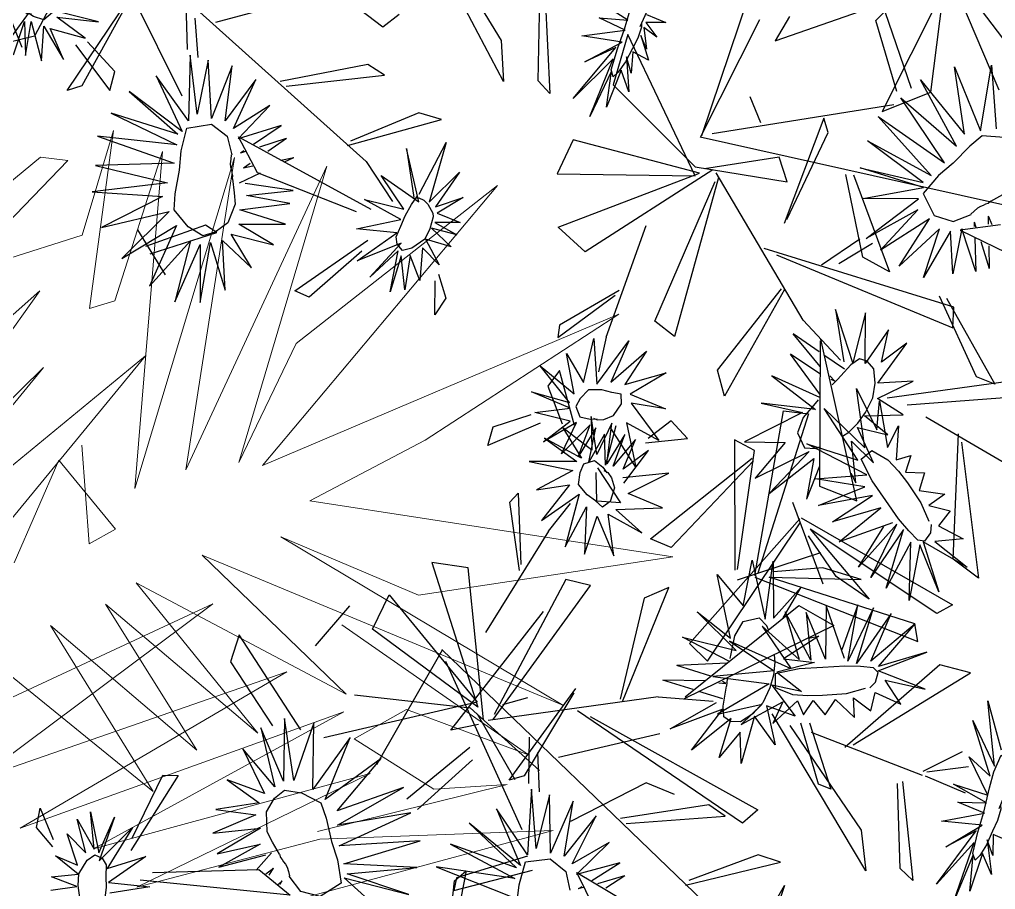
# Model space of a CAD drawing. Header units: millimetres. Extents: x -2729 to 15248, y -12439 to 5292.
# Drawn here: x 4091.5 to 4154.7, y -10617.8 to -10561.4 of the extents above; entities that cross this region are included whole.
import ezdxf

# ---------------------------------------------------------------- set-up
doc = ezdxf.new("R2010")
doc.units = ezdxf.units.MM

# ---------------------------------------------------------------- blocks, each defined once
blk = doc.blocks.new('geghhhhhhhhh')
at = {"color": 70, "linetype": 'Continuous', "lineweight": 0}
for p, q in [((335.895, 31.818), (326.414, 27.852)), ((338.19, 31.087), (331.903, 26.912)), ((333.1, 29), (338.19, 31.087)), ((331.903, 26.912), (339.587, 30.148)), ((339.587, 30.148), (332.901, 25.242)), ((332.901, 25.242), (341.783, 29.835)), ((341.783, 29.835), (334.697, 24.303)), ((326.414, 27.852), (333.1, 29)), ((327.911, 26.703), (333.2, 28.791)), ((334.697, 24.303), (343.18, 28.582)), ((343.18, 28.582), (337.092, 22.632)), ((343.38, 25.033), (338.09, 28.269)), ((338.09, 28.269), (341.683, 23.885)), ((337.092, 22.632), (345.276, 27.852)), ((330.006, 27.121), (327.911, 26.703)), ((332.501, 25.973), (330.006, 27.121)), ((341.683, 23.885), (336.992, 26.912)), ((336.992, 26.912), (340.186, 23.05)), ((340.186, 23.05), (335.296, 26.181)), ((335.296, 26.181), (339.388, 22.319)), ((339.986, 15.743), (346.473, 26.181)), ((331.104, 24.929), (332.501, 25.973)), ((333.3, 22.737), (327.412, 25.764)), ((327.412, 25.764), (331.104, 24.929)), ((339.388, 22.319), (332.901, 24.72)), ((332.901, 24.72), (337.591, 21.275)), ((337.591, 21.275), (326.613, 24.198)), ((326.613, 24.198), (335.396, 20.44)), ((347.372, 23.676), (339.986, 15.743)), ((342.881, 16.474), (347.372, 23.676)), ((347.771, 22.737), (342.881, 16.474)), ((343.28, 14.282), (347.771, 22.737)), ((342.082, 19.083), (342.98, 22.215)), ((331.204, 21.589), (324.018, 19.501)), ((335.396, 20.44), (331.204, 21.589)), ((340.885, 21.38), (340.186, 20.858)), ((341.483, 18.561), (340.885, 21.38)), ((340.186, 20.858), (342.082, 19.083)), ((348.669, 20.44), (343.28, 14.282)), ((338.19, 9.689), (339.787, 19.605)), ((339.787, 19.605), (340.286, 9.793)), ((324.018, 19.501), (334.697, 19.292)), ((334.697, 19.292), (331.603, 17.1)), ((342.98, 10.419), (349.467, 19.188)), ((335.495, 9.584), (338.39, 18.875)), ((338.39, 18.875), (338.19, 9.689)), ((326.513, 12.716), (336.194, 18.457)), ((336.194, 18.457), (330.505, 9.48)), ((336.893, 18.457), (335.495, 9.584)), ((335.695, 14.804), (336.893, 18.457)), ((331.603, 17.1), (326.513, 12.716)), ((350.066, 17.204), (343.779, 10.419)), ((330.505, 9.48), (335.695, 14.804)), ((341.084, 14.282), (341.783, 14.595)), ((341.783, 14.595), (341.783, 9.376)), ((340.286, 9.793), (341.084, 14.282)), ((342.282, 12.507), (344.477, 13.551)), ((341.783, 9.376), (342.282, 12.507)), ((343.779, 10.419), (342.98, 10.419))]:
    blk.add_line(p, q, dxfattribs=at)
blk = doc.blocks.new('styrtys')
at = {"color": 50, "linetype": 'Continuous'}
for p, q in [((-12.93, 1.381), (-12.423, 0.19)), ((-12.913, 0.011), (-12.93, 1.381)), ((-11.531, 0.209), (-10.25, 1.277)), ((-10.25, 1.277), (-10.34, 0.13)), ((-12.423, 0.19), (-11.827, 1.195)), ((-11.827, 1.195), (-12.081, 0.176)), ((-12.081, 0.176), (-10.853, 0.887)), ((-10.853, 0.887), (-11.531, 0.209)), ((-9.882, -0.117), (-7.85, 0.908)), ((-7.85, 0.908), (-8.949, -0.105)), ((-10.34, 0.13), (-9.042, 0.573)), ((-9.042, 0.573), (-9.882, -0.117)), ((-8.949, -0.105), (-6.371, -0.056)), ((-6.371, -0.056), (-8.663, -0.658)), ((-12.115, -0.956), (-12.552, -3.38)), ((-11.531, -2.726), (-12.115, -0.956)), ((-11.447, -0.874), (-11.531, -2.726)), ((-10.033, -3.306), (-11.447, -0.874)), ((-10.653, -0.752), (-10.033, -3.306)), ((-8.545, -2.484), (-10.653, -0.752)), ((-10.188, -0.988), (-8.545, -2.484)), ((-6.062, -2.251), (-10.188, -0.988)), ((-5.41, -0.819), (-9.435, -0.859)), ((-9.435, -0.859), (-6.062, -2.251)), ((-8.663, -0.658), (-5.41, -0.819)), ((4.16, -5.906), (4.806, -7.429)), ((4.189, -7.527), (4.16, -5.906)), ((4.806, -7.429), (4.997, -5.801)), ((4.997, -5.801), (5.224, -7.477)), ((5.224, -7.477), (5.861, -5.845)), ((5.861, -5.845), (6.034, -7.556)), ((6.034, -7.556), (7.221, -6.102)), ((7.221, -6.102), (6.617, -7.531)), ((2.603, -6.349), (4.189, -7.527)), ((3.852, -7.786), (2.603, -6.349)), ((6.617, -7.531), (8.636, -6.87)), ((8.636, -6.87), (7.397, -8.065)), ((1.168, -7.207), (3.852, -7.786)), ((3.735, -8.269), (1.168, -7.207)), ((4.501, -7.675), (5.296, -7.563)), ((5.296, -7.563), (6.055, -7.615)), ((7.397, -8.065), (9.58, -7.523)), ((9.58, -7.523), (7.643, -8.611)), ((3.875, -8.298), (4.291, -7.792)), ((4.291, -7.792), (4.501, -7.675)), ((6.055, -7.615), (6.917, -8.153)), ((6.917, -8.153), (7.281, -8.659)), ((-0.256, -8.74), (3.735, -8.269)), ((3.497, -9.074), (-0.256, -8.74)), ((3.727, -9.006), (3.748, -8.651)), ((3.748, -8.651), (3.875, -8.298)), ((7.281, -8.659), (7.05, -9.131)), ((10.061, -8.373), (7.405, -8.902)), ((7.643, -8.611), (10.061, -8.373)), ((3.97, -8.896), (1.086, -10.975)), ((1.086, -10.975), (3.832, -9.31)), ((3.327, -11.81), (3.97, -8.896)), ((4.308, -9.273), (3.647, -9.133)), ((3.822, -9.18), (3.727, -9.006)), ((5.144, -9.37), (4.308, -9.273)), ((5.866, -9.364), (5.144, -9.37)), ((6.623, -9.386), (5.866, -9.364)), ((6.375, -9.435), (7.147, -11.957)), ((9.03, -11.105), (6.375, -9.435)), ((7.05, -9.131), (6.623, -9.386)), ((6.88, -8.932), (9.03, -11.105)), ((9.702, -9.934), (6.88, -8.932)), ((7.405, -8.902), (9.702, -9.934)), ((4.781, -9.62), (3.327, -11.81)), ((5.177, -12.201), (4.781, -9.62)), ((5.473, -9.536), (5.177, -12.201)), ((7.147, -11.957), (5.473, -9.536)), ((-46.97, -12.366), (-46.958, -13.516)), ((-46.48, -13.722), (-44.547, -12.521)), ((-44.547, -12.521), (-45.552, -13.627)), ((-46.958, -13.516), (-45.705, -12.96)), ((-45.705, -12.96), (-46.48, -13.722)), ((-45.552, -13.627), (-42.988, -13.35)), ((-42.988, -13.35), (-45.217, -14.152)), ((-44.939, -15.961), (-47.192, -14.422)), ((-47.192, -14.422), (-46.347, -16.911)), ((-41.964, -14.025), (-45.969, -14.421)), ((-45.969, -14.421), (-42.486, -15.509)), ((-45.217, -14.152), (-41.964, -14.025)), ((-49.123, -14.899), (-50.868, -17.027)), ((-48.851, -17.208), (-49.123, -14.899)), ((-48.63, -14.755), (-48.851, -17.208)), ((-47.891, -16.467), (-48.63, -14.755)), ((-47.972, -14.614), (-47.891, -16.467)), ((-46.347, -16.911), (-47.972, -14.614)), ((-46.708, -14.616), (-44.939, -15.961)), ((-42.486, -15.509), (-46.708, -14.616)), ((-51.012, -15.287), (-54.67, -17.461)), ((-54.67, -17.461), (-52.145, -15.334)), ((-50.307, -15.281), (-53.109, -17.811)), ((-53.109, -17.811), (-51.012, -15.287)), ((-50.868, -17.027), (-50.307, -15.281)), ((8.632, -16.309), (8.937, -19.397)), ((9.815, -19.097), (8.632, -16.309)), ((6.431, -16.685), (7.217, -19.735)), ((7.912, -19.353), (6.431, -16.685)), ((7.29, -16.577), (7.912, -19.353)), ((8.937, -19.397), (7.29, -16.577)), ((10.163, -16.504), (9.815, -19.097)), ((10.589, -19.309), (10.163, -16.504)), ((4.928, -18.183), (4.438, -17.481)), ((4.94, -17.932), (4.438, -17.481)), ((12.099, -17.241), (10.589, -19.309)), ((11.188, -19.659), (12.099, -17.241)), ((14.089, -18.26), (11.188, -19.659)), ((11.614, -20.335), (14.089, -18.26)), ((4.669, -19.777), (3.476, -18.388)), ((4.723, -19.184), (3.476, -18.388)), ((4.661, -20.214), (2.856, -19.036)), ((2.856, -19.036), (4.721, -21.265)), ((6.232, -19.094), (7.343, -20.093)), ((15.445, -19.451), (11.614, -20.335)), ((11.986, -20.893), (15.445, -19.451)), ((1.948, -20.212), (4.214, -21.81)), ((4.721, -21.265), (1.948, -20.212)), ((5.904, -19.938), (6.354, -20.225)), ((5.999, -19.716), (6.354, -20.225)), ((10.846, -20.199), (10.692, -21.057)), ((13.794, -23.655), (10.846, -20.199)), ((5.295, -20.627), (5.529, -20.78)), ((5.299, -20.511), (5.529, -20.78)), ((10.692, -21.057), (13.467, -24.117)), ((16.048, -20.987), (11.986, -20.893)), ((12.017, -21.573), (16.048, -20.987)), ((0.735, -21.711), (3.97, -22.497)), ((4.214, -21.81), (0.735, -21.711)), ((15.755, -22.879), (12.017, -21.573)), ((-62.617, -24.882), (-61.967, -22.296)), ((-61.967, -22.296), (-62.28, -25.57)), ((3.97, -22.497), (0.507, -23.448)), ((-63.624, -25.092), (-63.542, -23.283)), ((-63.542, -23.283), (-62.617, -24.882)), ((-62.28, -25.57), (-59.758, -23.281)), ((-59.758, -23.281), (-62.007, -25.677)), ((0.507, -23.448), (4.171, -23.382)), ((4.171, -23.382), (0.772, -25.024)), ((11.442, -22.791), (15.755, -22.879)), ((14.795, -25.232), (11.442, -22.791)), ((-38.288, -24.417), (-34.297, -23.946)), ((10.789, -23.578), (14.795, -25.232)), ((13.433, -27.221), (10.789, -23.578)), ((-34.535, -24.751), (-38.288, -24.417)), ((0.772, -25.024), (4.278, -24.342)), ((4.278, -24.342), (0.92, -26.227)), ((7.782, -24.48), (9.89, -29.133)), ((8.08, -29.737), (7.782, -24.48)), ((9.116, -24.39), (11.546, -28.663)), ((9.89, -29.133), (9.116, -24.39)), ((10.058, -24.358), (13.433, -27.221)), ((11.546, -28.663), (10.058, -24.358)), ((-64.82, -24.813), (-63.624, -25.092)), ((-64.56, -26.217), (-64.82, -24.813)), ((-62.007, -25.677), (-58.453, -24.795)), ((-58.453, -24.795), (-61.915, -26.273)), ((0.92, -26.227), (4.897, -24.676)), ((4.897, -24.676), (3.016, -27.756)), ((3.016, -27.756), (5.698, -24.805)), ((5.698, -24.805), (4.615, -28.969)), ((4.615, -28.969), (5.954, -24.99)), ((5.954, -24.99), (6.359, -29.502)), ((6.359, -29.502), (6.62, -24.788)), ((6.62, -24.788), (8.08, -29.737)), ((-65.669, -25.577), (-64.56, -26.217)), ((-65.191, -27.2), (-65.669, -25.577)), ((-64.512, -26.75), (-63.645, -25.799)), ((-63.506, -25.551), (-63.01, -25.376)), ((-63.01, -25.376), (-62.355, -25.511)), ((-62.355, -25.511), (-62.228, -25.928)), ((-62.228, -25.928), (-62.539, -26.714)), ((-58.547, -26.483), (-62.475, -27.05)), ((-61.915, -26.273), (-58.547, -26.483)), ((-65.322, -28.088), (-64.512, -26.75)), ((-62.539, -26.714), (-62.968, -27.633)), ((-62.475, -27.05), (-58.751, -27.669)), ((-66.372, -27.357), (-65.191, -27.2)), ((-65.895, -28.49), (-66.372, -27.357)), ((-62.968, -27.633), (-63.695, -28.876)), ((-62.604, -27.602), (-59.024, -28.684)), ((-58.751, -27.669), (-62.604, -27.602)), ((-65.756, -28.926), (-65.322, -28.088)), ((-62.548, -27.888), (-60, -30.499)), ((-59.024, -28.684), (-62.112, -28.284)), ((-49.751, -30.583), (-48.554, -28.374)), ((-48.554, -28.374), (-48.372, -30.342)), ((-67.014, -28.617), (-65.895, -28.49)), ((-66.37, -29.376), (-67.014, -28.617)), ((-66.149, -29.859), (-65.756, -28.926)), ((-63.695, -28.876), (-64.472, -30.219)), ((-63.123, -28.963), (-60.99, -31.45)), ((-60, -30.499), (-63.123, -28.963)), ((-52.219, -28.693), (-50.635, -30.65)), ((-51.603, -30.608), (-52.219, -28.693)), ((-50.635, -30.65), (-50.18, -28.667)), ((-50.18, -28.667), (-49.751, -30.583)), ((-48.372, -30.342), (-46.312, -28.773)), ((-46.312, -28.773), (-47.455, -30.769)), ((-68.424, -30.148), (-66.37, -29.376)), ((-53.499, -29.712), (-53.893, -29.137)), ((-53.893, -29.137), (-51.603, -30.608)), ((-69.392, -31.962), (-66.862, -30.213)), ((-66.862, -30.213), (-68.424, -30.148)), ((-66.258, -31.07), (-66.149, -29.859)), ((-64.472, -30.219), (-65.463, -31.456)), ((-63.622, -29.802), (-61.568, -32.699)), ((-60.99, -31.45), (-63.622, -29.802)), ((-47.455, -30.769), (-44.288, -30.269)), ((-44.288, -30.269), (-46.131, -31.169)), ((-64.697, -30.686), (-64.889, -35.071)), ((-63.065, -33.613), (-64.697, -30.686)), ((-63.925, -30.495), (-63.065, -33.613)), ((-61.568, -32.699), (-63.925, -30.495)), ((-51.162, -31.034), (-50.379, -30.76)), ((-50.379, -30.76), (-49.531, -30.628)), ((-49.531, -30.628), (-48.455, -30.631)), ((-48.455, -30.631), (-47.535, -30.925)), ((-47.535, -30.925), (-46.744, -31.435)), ((-69.488, -33.64), (-67.611, -31.327)), ((-66.222, -31.533), (-69.488, -33.64)), ((-67.611, -31.327), (-69.392, -31.962)), ((-67.446, -35), (-66.222, -31.533)), ((-65.463, -31.456), (-66.258, -31.07)), ((-54.004, -31.731), (-56.293, -31.517)), ((-53.726, -32.29), (-56.293, -31.517)), ((-51.585, -31.275), (-51.162, -31.034)), ((-46.744, -31.435), (-46.487, -32.034)), ((-46.131, -31.169), (-44.061, -31.719)), ((-65.313, -31.615), (-67.446, -35)), ((-64.889, -35.071), (-65.313, -31.615)), ((-44.061, -31.719), (-46.685, -32.078)), ((-46.685, -32.078), (-43.739, -33.541)), ((-46.487, -32.034), (-46.581, -32.55)), ((-57.065, -33.869), (-53.726, -32.29)), ((-53.44, -32.772), (-57.065, -33.869)), ((-56.567, -35.122), (-53.44, -32.772)), ((-53.369, -33.148), (-53.085, -32.488)), ((-52.893, -32.283), (-53.085, -32.488)), ((-46.581, -32.55), (-47.191, -32.876)), ((-47.005, -32.814), (-44.422, -35.389)), ((-43.739, -33.541), (-47.005, -32.814)), ((1.231, -32.54), (1.622, -35.084)), ((1.99, -35.157), (1.231, -32.54)), ((-52.711, -33.985), (-53.369, -33.148)), ((-48.893, -33.384), (-48.446, -33.229)), ((-48.593, -33.327), (-48.622, -33.592)), ((-48.436, -33.77), (-48.593, -33.327)), ((-47.191, -32.876), (-48.446, -33.229)), ((-47.398, -34.743), (-47.61, -33.12)), ((-44.422, -35.389), (-47.222, -33.381)), ((2.542, -32.925), (1.99, -35.157)), ((2.829, -35.262), (2.542, -32.925)), ((-51.648, -34.103), (-52.711, -33.985)), ((-50.809, -33.626), (-52.039, -36.962)), ((-50.472, -33.824), (-51.648, -34.103)), ((-50.137, -37.143), (-50.809, -33.626)), ((-50.188, -33.756), (-50.472, -33.824)), ((-49.989, -33.727), (-50.137, -37.143)), ((-49.81, -33.815), (-48.33, -36.707)), ((-45.984, -36.949), (-47.21, -33.61)), ((-33.363, -35.455), (-34.556, -34.065)), ((-33.308, -34.861), (-34.556, -34.065)), ((4.35, -33.701), (2.829, -35.262)), ((2.861, -35.697), (4.35, -33.701)), ((-53.638, -34.426), (-56.567, -35.122)), ((-51.38, -34.282), (-54.775, -36.799)), ((-54.775, -36.799), (-53.638, -34.426)), ((-52.039, -36.962), (-51.38, -34.282)), ((-48.614, -34.41), (-48.33, -36.707)), ((-48.19, -34.621), (-47.084, -37.14)), ((-33.37, -35.891), (-35.175, -34.714)), ((-35.175, -34.714), (-33.311, -36.943)), ((-47.351, -35.098), (-47.084, -37.14)), ((4.988, -34.965), (2.861, -35.697)), ((2.895, -36.583), (4.988, -34.965)), ((-36.084, -35.889), (-33.818, -37.487)), ((-33.311, -36.943), (-36.084, -35.889)), ((-32.737, -36.304), (-32.502, -36.457)), ((-32.733, -36.189), (-32.502, -36.457)), ((5.057, -36.067), (2.895, -36.583)), ((3.065, -36.972), (5.057, -36.067)), ((5.316, -36.795), (3.065, -36.972)), ((-37.297, -37.389), (-34.061, -38.175)), ((-33.818, -37.487), (-37.297, -37.389)), ((-34.061, -38.175), (-37.525, -39.126)), ((-37.525, -39.126), (-33.86, -39.06)), ((-33.86, -39.06), (-37.26, -40.701)), ((-37.26, -40.701), (-33.753, -40.02)), ((-33.753, -40.02), (-37.111, -41.904)), ((-37.111, -41.904), (-33.134, -40.354)), ((-33.134, -40.354), (-35.015, -43.433)), ((-29.951, -45.415), (-30.249, -40.158)), ((-35.015, -43.433), (-32.333, -40.483)), ((-32.333, -40.483), (-33.416, -44.646)), ((-33.416, -44.646), (-32.077, -40.668)), ((-32.077, -40.668), (-31.672, -45.18)), ((-31.672, -45.18), (-31.411, -40.466)), ((-31.411, -40.466), (-29.951, -45.415)), ((-57.205, -41.825), (-57.124, -44.225)), ((-55.853, -44.522), (-57.205, -41.825)), ((-59.431, -42.391), (-57.887, -44.974)), ((-57.124, -44.225), (-59.431, -42.391)), ((-55.181, -42.368), (-55.853, -44.522)), ((-55.353, -44.852), (-55.181, -42.368)), ((-53.068, -43.379), (-55.353, -44.852)), ((-54.954, -45.447), (-53.068, -43.379)), ((-60.204, -44.204), (-58.42, -45.173)), ((-57.612, -44.762), (-60.204, -44.204)), ((-58.42, -45.173), (-60.504, -45.261)), ((-60.504, -45.261), (-58.327, -45.861)), ((-55.218, -46.319), (-52.371, -45.152)), ((-52.371, -45.152), (-54.954, -45.447)), ((-58.327, -45.861), (-60.508, -46.034)), ((-60.508, -46.034), (-58.3, -46.284)), ((-58.3, -46.284), (-60.819, -47.093)), ((-55.756, -47.085), (-52.291, -46.49)), ((-52.291, -46.49), (-55.218, -46.319)), ((-29.398, -46.538), (-27.642, -50.92)), ((-27.125, -50.456), (-29.398, -46.538)), ((-27.592, -46.284), (-27.125, -50.456)), ((-26.815, -50.516), (-27.592, -46.284)), ((-25.63, -46.708), (-26.815, -50.516)), ((-60.819, -47.093), (-58.569, -47.129)), ((-58.569, -47.129), (-60.65, -48.499)), ((-53.181, -48.598), (-55.756, -47.085)), ((-52.742, -47.904), (-54.978, -47.355)), ((-31.057, -47.052), (-28.566, -51.691)), ((-27.642, -50.92), (-31.057, -47.052)), ((-60.65, -48.499), (-58.688, -47.549)), ((-58.688, -47.549), (-59.214, -49.844)), ((-59.214, -49.844), (-57.935, -47.933)), ((-57.935, -47.933), (-58.112, -50.653)), ((-56.041, -47.905), (-53.181, -48.598)), ((-54.856, -49.734), (-56.041, -47.905)), ((-58.112, -50.653), (-57.614, -48.128)), ((-57.614, -48.128), (-56.334, -50.92)), ((-56.982, -48.118), (-54.856, -49.734)), ((-56.334, -50.92), (-56.982, -48.118)), ((-28.566, -51.691), (-32.442, -48.364)), ((-32.442, -48.364), (-29.736, -52.336)), ((-33.744, -49.49), (-30.577, -52.763)), ((-29.736, -52.336), (-33.744, -49.49)), ((-34.845, -51.595), (-30.909, -53.779)), ((-30.577, -52.763), (-34.845, -51.595)), ((-30.909, -53.779), (-35.239, -53.972)), ((-35.239, -53.972), (-31.168, -54.768)), ((-24.683, -54.132), (-24.96, -54.092)), ((-24.638, -54.238), (-24.96, -54.092)), ((-31.168, -54.768), (-35.115, -56.511)), ((-24.944, -55.014), (-25.473, -54.944)), ((-24.936, -55.255), (-25.473, -54.944)), ((-24.885, -55.917), (-26.314, -55.481)), ((-35.115, -56.511), (-31.176, -56.115)), ((-31.176, -56.115), (-34.581, -58.349)), ((-24.047, -58.185), (-26.048, -55.753)), ((-34.581, -58.349), (-30.86, -56.719)), ((-30.86, -56.719), (-33.386, -59.487)), ((-27.465, -56.786), (-24.781, -58.646)), ((-25.883, -59.455), (-27.465, -56.786)), ((-26.517, -56.392), (-24.047, -58.185)), ((-24.781, -58.646), (-26.517, -56.392)), ((-33.386, -59.487), (-30.287, -57.067)), ((-30.287, -57.067), (-31.654, -59.993)), ((-31.654, -59.993), (-29.615, -57.5)), ((-29.615, -57.5), (-29.419, -60.076)), ((-28.133, -57.429), (-25.883, -59.455)), ((-27.353, -59.925), (-28.133, -57.429)), ((-29.419, -60.076), (-28.925, -57.563)), ((-28.925, -57.563), (-27.353, -59.925)), ((-21.016, -61.719), (-19.567, -63.892)), ((-20.158, -64.26), (-21.016, -61.719)), ((-22.699, -62.772), (-20.158, -64.26)), ((-20.933, -64.732), (-22.699, -62.772)), ((-24.045, -64.34), (-20.933, -64.732)), ((-21.179, -65.401), (-24.045, -64.34)), ((-20.442, -64.582), (-19.79, -64.271)), ((-19.79, -64.271), (-18.991, -64.006)), ((-21.416, -65.293), (-21.137, -64.882)), ((-21.137, -64.882), (-20.442, -64.582)), ((-24.16, -65.686), (-21.179, -65.401)), ((-21.642, -65.651), (-24.16, -65.686)), ((-23.825, -67.252), (-21.642, -65.651)), ((-21.427, -65.818), (-21.416, -65.293)), ((-18.491, -65.536), (-19.164, -65.973)), ((-21.734, -66.015), (-23.825, -67.252)), ((-23.03, -67.82), (-21.734, -66.015)), ((-20.883, -66.123), (-21.427, -65.818)), ((-19.874, -66.247), (-20.883, -66.123)), ((-19.83, -66.292), (-20.292, -68.11)), ((-19.164, -65.973), (-19.874, -66.247)), ((-18.95, -67.769), (-19.83, -66.292)), ((-19.063, -66.02), (-18.95, -67.769)), ((-18.148, -67.444), (-19.063, -66.02)), ((-21.281, -66.406), (-23.03, -67.82)), ((-21.899, -68.013), (-21.281, -66.406)), ((-20.348, -66.561), (-21.899, -68.013)), ((-20.292, -68.11), (-20.348, -66.561))]:
    blk.add_line(p, q, dxfattribs=at)
at = {"color": 86, "linetype": 'Continuous'}
for p, q in [((-11.603, -6.554), (-5.777, -3.769)), ((-5.777, -3.769), (-6.235, -4.801)), ((-6.235, -4.801), (-11.351, -6.821)), ((7.793, -5.923), (9.053, -4.884)), ((9.053, -4.884), (10.312, -5.114)), ((10.312, -5.114), (8.279, -5.954)), ((-5.335, -6.849), (-12.88, -15.984)), ((-7.728, -8.021), (-5.335, -6.849)), ((-12.56, -14.657), (-7.728, -8.021)), ((2.389, -14.57), (-1.523, -9.606)), ((-1.523, -9.606), (-1.361, -11.122)), ((2.876, -13.058), (4.598, -10.482)), ((-1.361, -11.122), (2.043, -14.501)), ((12.381, -14.081), (7.537, -10.978)), ((8.336, -11.079), (12.401, -13.07)), ((4.592, -21.303), (5.607, -11.591)), ((6.119, -12.384), (6.268, -19.263)), ((2.876, -13.058), (-4.87, -35.285)), ((12.401, -13.07), (12.381, -14.081)), ((-2.734, -14.107), (-2.953, -15.38)), ((0.372, -19.734), (-2.734, -14.107)), ((-6.726, -14.758), (-5.565, -15.419)), ((-5.565, -15.419), (-8.826, -27.91)), ((-2.953, -15.38), (0.243, -20.194)), ((-48.555, -19.104), (-48.638, -16.291)), ((-48.853, -19.113), (-50.282, -16.815)), ((-47.623, -20.286), (-42.067, -16.996)), ((-42.067, -16.996), (-42.432, -18.064)), ((-50.965, -17.578), (-48.745, -19.357)), ((-42.432, -18.064), (-47.349, -20.53)), ((-55.853, -19.225), (-55.492, -21.247)), ((-48.437, -24.175), (-55.853, -19.225)), ((-48.514, -19.277), (-48.034, -26.976)), ((6.268, -19.263), (4.592, -21.303)), ((-41.354, -20.024), (-48.059, -29.792)), ((-43.634, -21.403), (-41.354, -20.024)), ((-1.684, -25.514), (-5.821, -20.187)), ((-55.492, -21.247), (-48.056, -24.593)), ((-47.859, -28.441), (-43.634, -21.403)), ((12.686, -25.009), (14.676, -22.24)), ((-56.258, -23.174), (-57.214, -23.831)), ((-55.622, -34.516), (-56.258, -23.174)), ((-57.214, -23.831), (-56.03, -33.674)), ((-39.554, -25.284), (-39.393, -26.8)), ((-35.643, -30.247), (-39.554, -25.284)), ((3.569, -25.68), (-4.275, -34.734)), ((-1.403, -26.871), (0.869, -25.712)), ((-39.393, -26.8), (-35.989, -30.179)), ((-2.068, -27.782), (0.671, -26.56)), ((-33.439, -36.98), (-32.424, -27.269)), ((-58.373, -28.177), (-58.017, -30.765)), ((-56.03, -33.674), (-58.373, -28.177)), ((-42.97, -40.416), (-42.039, -28.026)), ((-42.039, -28.026), (-40.824, -28.581)), ((-55.158, -31.157), (-54.926, -28.547)), ((-54.926, -28.547), (-46.572, -35.369)), ((-40.824, -28.581), (-42.964, -41.312)), ((-35.156, -28.736), (-42.901, -50.963)), ((-40.765, -29.785), (-40.985, -31.057)), ((-37.659, -35.411), (-40.765, -29.785)), ((3.784, -30.334), (2.692, -32.7)), ((3.181, -33.345), (5.035, -30.144)), ((5.035, -30.144), (3.784, -30.334)), ((-58.017, -30.765), (-56.458, -33.566)), ((-58.848, -31.305), (-54.976, -35.456)), ((-46.698, -35.363), (-55.158, -31.157)), ((-40.985, -31.057), (-37.788, -35.871)), ((6.124, -32.7), (-1.073, -31.266)), ((-0.755, -31.255), (5.472, -31.945)), ((5.472, -31.945), (6.124, -32.7)), ((-40.657, -33.353), (-40.581, -35.326)), ((-66.696, -35.766), (-55.947, -34.432)), ((-55.725, -34.561), (-66.201, -37.324)), ((-40.581, -35.326), (-36.266, -38.74)), ((-31.763, -34.94), (-33.439, -36.98)), ((-4.839, -35.256), (3.69, -36.013)), ((4.77, -37.485), (-4.73, -35.247)), ((-66.201, -37.324), (-66.696, -35.766)), ((-63.159, -39.43), (-55.492, -35.882)), ((-55.616, -35.737), (-63.071, -37.967)), ((-39.715, -41.192), (-43.853, -35.864)), ((3.69, -36.013), (4.77, -37.485)), ((4.666, -36.457), (-1.335, -42.404)), ((-45.984, -36.949), (-39.979, -46.329)), ((-63.071, -37.967), (-63.159, -39.43)), ((-44.74, -38.934), (-52.697, -39.303)), ((-51.402, -40.465), (-44.806, -39.138)), ((-52.697, -39.303), (-51.402, -40.465)), ((-29.054, -43.728), (-32.381, -39.647)), ((-33.053, -40.327), (-29.863, -43.914)), ((-34.462, -41.358), (-42.307, -50.412)), ((-39.434, -42.548), (-37.162, -41.39)), ((-61.956, -42.235), (-62.561, -43.661)), ((-60.584, -44.585), (-61.956, -42.235)), ((-37.039, -43.461), (-44.236, -42.027)), ((-43.919, -42.016), (-37.691, -42.706)), ((-40.236, -47.71), (-38.416, -41.942)), ((-40.1, -43.459), (-37.36, -42.237)), ((-30.536, -43.54), (-23.407, -41.799)), ((-23.69, -41.943), (-29.626, -43.949)), ((-37.691, -42.706), (-37.039, -43.461)), ((-37.208, -43.119), (-40.069, -47.116)), ((-29.626, -43.949), (-30.536, -43.54)), ((-62.561, -43.661), (-60.903, -44.541)), ((-50.694, -43.96), (-50.381, -45.563)), ((-40.169, -46.057), (-50.694, -43.96)), ((-29.863, -43.914), (-29.054, -43.728)), ((-42.383, -44.619), (-41.284, -45.898)), ((-50.381, -45.563), (-40.491, -46.125)), ((-38.393, -48.246), (-47.893, -46.008)), ((-39.889, -46.603), (-48.408, -51.632)), ((-39.474, -46.774), (-38.393, -48.246)), ((-37.886, -46.672), (-33.147, -48.965)), ((-32.825, -48.065), (-37.231, -46.162)), ((-47.746, -53.921), (-40.475, -47.281)), ((-40.475, -47.281), (-42.222, -55.602)), ((-52.742, -47.904), (-45.087, -48.854)), ((-44.686, -55.546), (-40.755, -47.466)), ((-40.755, -47.466), (-34.506, -55.521)), ((-37.856, -54.883), (-40.236, -47.71)), ((-54.169, -50.722), (-50.034, -48.622)), ((-49.65, -48.53), (-53.406, -50.967)), ((-59.672, -49.232), (-62.505, -51.61)), ((-61.264, -51.857), (-59.431, -50.005)), ((-53.406, -50.967), (-54.169, -50.722)), ((-42.87, -50.933), (-34.342, -51.691)), ((-62.505, -51.61), (-61.264, -51.857)), ((-48.408, -51.632), (-47.746, -53.921)), ((-24.989, -55.78), (-24.332, -53.223)), ((-24.332, -53.223), (-21.148, -62.454)), ((-42.222, -55.602), (-44.686, -55.546)), ((-21.947, -61.952), (-24.989, -55.78)), ((-34.347, -57.092), (-38.261, -63.283)), ((-39.692, -58.491), (-42.972, -57.558)), ((-36.444, -63.071), (-33.82, -58.873)), ((-38.261, -63.283), (-36.444, -63.071)), ((-27.931, -63.984), (-28.34, -63.059)), ((-28.34, -63.059), (-22.638, -63.825)), ((-23.405, -64.07), (-27.931, -63.984)), ((-22.675, -70.312), (-21.188, -68.692)), ((-20.735, -68.515), (-21.437, -69.989)), ((-21.437, -69.989), (-22.675, -70.312))]:
    blk.add_line(p, q, dxfattribs=at)
at = {"color": 50, "linetype": 'Continuous'}
for points in [[(-12.281, -0.071), (-12.038, 0.039), (-11.278, 0.087), (-10.527, 0.025), (-9.562, -0.062), (-8.761, -0.232), (-8.373, -0.413), (-8.724, -0.703), (-10.141, -0.863), (-11.492, -0.928), (-13.102, -1.113), (-14.159, -1.195), (-15.343, -1.106), (-15.159, -0.446), (-14.112, -0.132), (-13.056, -0.03), (-12.021, -0.081)], [(-48.874, -13.889), (-48.641, -13.758), (-47.889, -13.642), (-47.134, -13.638), (-46.166, -13.638), (-45.353, -13.737), (-44.951, -13.883), (-45.275, -14.203), (-46.672, -14.488), (-48.012, -14.672), (-49.599, -14.999), (-50.645, -15.175), (-51.832, -15.19), (-51.707, -14.517), (-50.692, -14.112), (-49.649, -13.917), (-48.613, -13.875)], [(7.267, -20.608), (8.044, -20.164), (8.698, -19.811), (9.996, -19.791), (10.881, -20.307), (11.402, -20.953), (11.227, -22.055), (10.578, -23.316), (9.581, -23.656), (8.065, -23.995), (6.876, -24.37), (5.368, -24.608), (4.515, -23.242), (4.839, -21.986), (5.837, -21.243)], [(7.267, -20.608), (7.049, -20.67), (6.902, -20.792), (6.751, -20.876), (6.606, -21.001), (6.404, -21.101), (6.128, -21.185), (5.842, -21.264), (5.837, -21.243)], [(-30.765, -36.285), (-29.988, -35.842), (-29.333, -35.489), (-28.035, -35.469), (-27.151, -35.985), (-26.63, -36.63), (-26.804, -37.733), (-27.453, -38.994), (-28.45, -39.333), (-29.967, -39.673), (-31.156, -40.047), (-32.664, -40.285), (-33.517, -38.919), (-33.192, -37.664), (-32.194, -36.921)], [(2.445, -36.744), (2.531, -37.008), (2.444, -37.432), (2.128, -38.032), (1.307, -38.448), (0.684, -38.347), (0.655, -37.738), (0.557, -37.075), (0.648, -36.211), (1.279, -35.746), (1.834, -35.527), (2.472, -35.854), (2.538, -36.551), (2.463, -36.999)], [(-57.822, -46.287), (-57.813, -46.009), (-57.586, -45.64), (-57.085, -45.184), (-56.171, -45.072), (-55.62, -45.38), (-55.8, -45.961), (-55.934, -46.618), (-56.314, -47.399), (-57.065, -47.622), (-57.662, -47.639), (-58.15, -47.114), (-57.975, -46.437), (-57.753, -46.041)], [(-26.462, -54.983), (-26.979, -55.713), (-27.423, -56.31), (-28.591, -56.876), (-29.611, -56.782), (-30.356, -56.417), (-30.664, -55.344), (-30.608, -53.927), (-29.848, -53.198), (-28.617, -52.25), (-27.698, -51.408), (-26.431, -50.555), (-25.081, -51.432), (-24.845, -52.708), (-25.435, -53.803)], [(-26.462, -54.983), (-26.291, -54.835), (-26.209, -54.661), (-26.108, -54.522), (-26.03, -54.347), (-25.889, -54.171), (-25.674, -53.978), (-25.448, -53.786), (-25.435, -53.803)]]:
    blk.add_lwpolyline(points, dxfattribs=at)
blk = doc.blocks.new('aerysty')
at = {"color": 221, "linetype": 'Continuous'}
for p, q in [((-61.058, -25.123, 0.09), (-60.186, -22.616, 0.09)), ((-60.186, -22.616, 0.09), (-60.785, -25.834, 0.09)), ((-62.075, -25.242, 0.09), (-61.834, -23.456, 0.09)), ((-61.834, -23.456, 0.09), (-61.058, -25.123, 0.09)), ((-60.785, -25.834, 0.09), (-58.083, -23.788, 0.09)), ((-58.083, -23.788, 0.09), (-60.524, -25.964, 0.09)), ((-63.237, -24.86, 0.09), (-62.075, -25.242, 0.09)), ((-63.103, -26.275, 0.09), (-63.237, -24.86, 0.09)), ((-64.145, -25.543, 0.09), (-63.103, -26.275, 0.09)), ((-63.815, -27.193, 0.09), (-64.145, -25.543, 0.09)), ((-60.524, -25.964, 0.09), (-56.923, -25.404, 0.09)), ((-56.923, -25.404, 0.09), (-60.486, -26.564, 0.09)), ((-57.166, -27.069, 0.09), (-61.109, -27.285, 0.09)), ((-60.486, -26.564, 0.09), (-57.166, -27.069, 0.09)), ((-64.999, -27.245, 0.09), (-63.815, -27.193, 0.09)), ((-64.626, -28.41, 0.09), (-64.999, -27.245, 0.09)), ((-61.109, -27.285, 0.09), (-57.472, -28.227, 0.09)), ((-65.747, -28.437, 0.09), (-64.626, -28.41, 0.09)), ((-65.175, -29.246, 0.09), (-65.747, -28.437, 0.09)), ((-61.286, -27.82, 0.09), (-57.832, -29.208, 0.09)), ((-57.472, -28.227, 0.09), (-61.286, -27.82, 0.09)), ((-61.255, -28.109, 0.09), (-58.96, -30.922, 0.09)), ((-57.832, -29.208, 0.09), (-60.858, -28.54, 0.09)), ((-67.28, -29.831, 0.09), (-65.175, -29.246, 0.09)), ((-61.92, -29.124, 0.09), (-60.025, -31.777, 0.09)), ((-58.96, -30.922, 0.09), (-61.92, -29.124, 0.09)), ((-68.399, -31.544, 0.09), (-65.737, -30.032, 0.09)), ((-65.737, -30.032, 0.09), (-67.28, -29.831, 0.09)), ((-62.489, -29.911, 0.09), (-60.709, -32.964, 0.09)), ((-60.025, -31.777, 0.09), (-62.489, -29.911, 0.09)), ((-63.633, -30.692, 0.09), (-64.21, -35.023, 0.09)), ((-62.273, -33.738, 0.09), (-63.633, -30.692, 0.09)), ((-62.85, -30.571, 0.09), (-62.273, -33.738, 0.09)), ((-60.709, -32.964, 0.09), (-62.85, -30.571, 0.09)), ((-68.643, -33.199, 0.09), (-66.577, -31.071, 0.09)), ((-65.218, -31.397, 0.09), (-68.643, -33.199, 0.09)), ((-66.577, -31.071, 0.09), (-68.399, -31.544, 0.09)), ((-66.738, -34.727, 0.09), (-65.218, -31.397, 0.09)), ((-64.325, -31.559, 0.09), (-66.738, -34.727, 0.09)), ((-64.21, -35.023, 0.09), (-64.325, -31.559, 0.09)), ((-50.841, -34.085, 0.09), (-51.181, -33.48, 0.09)), ((-51.181, -33.48, 0.09), (-49.04, -35.141, 0.09)), ((-49.482, -33.188, 0.09), (-48.085, -35.267, 0.09)), ((-49.04, -35.141, 0.09), (-49.482, -33.188, 0.09)), ((-48.085, -35.267, 0.09), (-47.458, -33.342, 0.09)), ((-47.458, -33.342, 0.09), (-47.203, -35.279, 0.09)), ((-47.203, -35.279, 0.09), (-45.821, -33.195, 0.09)), ((-45.821, -33.195, 0.09), (-45.814, -35.161, 0.09)), ((-33.652, -34.835, 0.09), (-34.839, -33.452, 0.09)), ((-33.598, -34.245, 0.09), (-34.839, -33.452, 0.09)), ((-45.814, -35.161, 0.09), (-43.633, -33.788, 0.09)), ((-43.633, -33.788, 0.09), (-44.942, -35.666, 0.09)), ((-33.659, -35.27, 0.09), (-35.456, -34.097, 0.09)), ((-35.456, -34.097, 0.09), (-33.6, -36.316, 0.09)), ((-36.36, -35.268, 0.09), (-34.105, -36.858, 0.09)), ((-33.6, -36.316, 0.09), (-36.36, -35.268, 0.09)), ((-32.422, -34.995, 0.09), (-31.975, -35.28, 0.09)), ((-32.328, -34.774, 0.09), (-31.975, -35.28, 0.09)), ((-51.519, -36.041, 0.09), (-53.77, -35.628, 0.09)), ((-51.293, -36.62, 0.09), (-53.77, -35.628, 0.09)), ((-44.942, -35.666, 0.09), (-41.759, -35.449, 0.09)), ((-41.759, -35.449, 0.09), (-43.666, -36.179, 0.09)), ((-33.029, -35.681, 0.09), (-32.796, -35.833, 0.09)), ((-33.025, -35.566, 0.09), (-32.796, -35.833, 0.09)), ((-54.742, -37.892, 0.09), (-51.293, -36.62, 0.09)), ((-43.666, -36.179, 0.09), (-41.662, -36.907, 0.09)), ((-51.052, -37.124, 0.09), (-54.742, -37.892, 0.09)), ((-54.36, -39.177, 0.09), (-51.052, -37.124, 0.09)), ((-41.662, -36.907, 0.09), (-44.295, -37.031, 0.09)), ((-44.295, -37.031, 0.09), (-41.504, -38.741, 0.09)), ((-37.567, -36.76, 0.09), (-34.347, -37.542, 0.09)), ((-34.105, -36.858, 0.09), (-37.567, -36.76, 0.09)), ((-44.677, -37.733, 0.09), (-42.344, -40.513, 0.09)), ((-41.504, -38.741, 0.09), (-44.677, -37.733, 0.09)), ((-34.347, -37.542, 0.09), (-37.794, -38.488, 0.09)), ((-23.574, -40.264, 0.09), (-26.912, -37.834, 0.09)), ((-48.52, -38.202, 0.09), (-50.033, -41.401, 0.09)), ((-48.164, -41.747, 0.09), (-48.52, -38.202, 0.09)), ((-47.716, -38.374, 0.09), (-48.164, -41.747, 0.09)), ((-47.546, -38.478, 0.09), (-46.334, -41.475, 0.09)), ((-46.297, -38.101, 0.09), (-46.348, -38.361, 0.09)), ((-46.18, -38.555, 0.09), (-46.297, -38.101, 0.09)), ((-45.237, -39.61, 0.09), (-45.304, -37.982, 0.09)), ((-44.03, -41.922, 0.09), (-44.951, -38.504, 0.09)), ((-42.344, -40.513, 0.09), (-44.942, -38.276, 0.09)), ((-37.794, -38.488, 0.09), (-34.147, -38.423, 0.09)), ((-34.147, -38.423, 0.09), (-37.53, -40.057, 0.09)), ((-51.395, -38.746, 0.09), (-54.36, -39.177, 0.09)), ((-52.731, -40.998, 0.09), (-51.395, -38.746, 0.09)), ((-49.144, -38.802, 0.09), (-52.731, -40.998, 0.09)), ((-50.033, -41.401, 0.09), (-49.144, -38.802, 0.09)), ((-46.413, -39.173, 0.09), (-46.334, -41.475, 0.09)), ((-27.562, -38.618, 0.09), (-23.574, -40.264, 0.09)), ((-24.93, -42.243, 0.09), (-27.562, -38.618, 0.09)), ((-46.012, -39.419, 0.09), (-45.137, -42.014, 0.09)), ((-37.53, -40.057, 0.09), (-34.041, -39.378, 0.09)), ((-34.041, -39.378, 0.09), (-37.383, -41.254, 0.09)), ((-37.383, -41.254, 0.09), (-33.424, -39.711, 0.09)), ((-33.424, -39.711, 0.09), (-35.297, -42.776, 0.09)), ((-31.969, -44.514, 0.09), (-31.71, -39.822, 0.09)), ((-31.71, -39.822, 0.09), (-30.257, -44.747, 0.09)), ((-30.553, -39.515, 0.09), (-28.456, -44.146, 0.09)), ((-30.257, -44.747, 0.09), (-30.553, -39.515, 0.09)), ((-29.226, -39.426, 0.09), (-26.808, -43.679, 0.09)), ((-28.456, -44.146, 0.09), (-29.226, -39.426, 0.09)), ((-28.289, -39.394, 0.09), (-24.93, -42.243, 0.09)), ((-26.808, -43.679, 0.09), (-28.289, -39.394, 0.09)), ((-45.222, -39.966, 0.09), (-45.137, -42.014, 0.09)), ((-35.297, -42.776, 0.09), (-32.627, -39.839, 0.09)), ((-32.627, -39.839, 0.09), (-33.705, -43.983, 0.09)), ((-33.705, -43.983, 0.09), (-32.372, -40.023, 0.09)), ((-32.372, -40.023, 0.09), (-31.969, -44.514, 0.09)), ((-57.84, -46.13, 0.09), (-56.537, -48.826, 0.09)), ((-55.715, -48.152, 0.09), (-57.84, -46.13, 0.09)), ((-55.583, -45.765, 0.09), (-55.715, -48.152, 0.09)), ((-54.481, -48.558, 0.09), (-55.583, -45.765, 0.09)), ((-53.625, -46.482, 0.09), (-54.481, -48.558, 0.09)), ((-54.014, -48.929, 0.09), (-53.625, -46.482, 0.09)), ((-58.766, -47.859, 0.09), (-57.083, -48.977, 0.09)), ((-56.245, -48.641, 0.09), (-58.766, -47.859, 0.09)), ((-51.619, -47.671, 0.09), (-54.014, -48.929, 0.09)), ((-53.671, -49.555, 0.09), (-51.619, -47.671, 0.09)), ((-59.157, -48.88, 0.09), (-57.051, -49.668, 0.09)), ((-57.083, -48.977, 0.09), (-59.157, -48.88, 0.09)), ((-59.229, -49.646, 0.09), (-57.062, -50.089, 0.09)), ((-57.051, -49.668, 0.09), (-59.229, -49.646, 0.09)), ((-54.01, -50.396, 0.09), (-51.085, -49.49, 0.09)), ((-51.085, -49.49, 0.09), (-53.671, -49.555, 0.09)), ((-57.062, -50.089, 0.09), (-59.63, -50.669, 0.09)), ((-51.123, -50.823, 0.09), (-54.01, -50.396, 0.09)), ((-59.63, -50.669, 0.09), (-57.404, -50.903, 0.09)), ((-57.404, -50.903, 0.09), (-59.587, -52.077, 0.09)), ((-54.611, -51.108, 0.09), (-51.123, -50.823, 0.09)), ((-52.192, -52.835, 0.09), (-54.611, -51.108, 0.09)), ((-59.587, -52.077, 0.09), (-57.558, -51.309, 0.09)), ((-57.558, -51.309, 0.09), (-58.282, -53.538, 0.09)), ((-58.282, -53.538, 0.09), (-56.846, -51.756, 0.09)), ((-56.846, -51.756, 0.09), (-57.261, -54.436, 0.09)), ((-57.261, -54.436, 0.09), (-56.544, -51.977, 0.09)), ((-56.544, -51.977, 0.09), (-55.523, -54.858, 0.09)), ((-55.917, -52.024, 0.09), (-53.953, -53.813, 0.09)), ((-55.523, -54.858, 0.09), (-55.917, -52.024, 0.09)), ((-54.965, -51.895, 0.09), (-52.192, -52.835, 0.09)), ((-53.953, -53.813, 0.09), (-54.965, -51.895, 0.09))]:
    blk.add_line(p, q, dxfattribs=at)
at = {"color": 86, "linetype": 'Continuous'}
for p, q in [((-54.604, -23.99, 0.09), (-55.61, -24.557, 0.09)), ((-54.974, -35.289, 0.09), (-54.604, -23.99, 0.09)), ((-52.249, -23.482, 0.09), (-52.07, -25.518, 0.09)), ((-45.335, -29.042, 0.09), (-52.249, -23.482, 0.09)), ((-68.906, -24.394, 0.09), (-69.059, -25.247, 0.09)), ((-65.972, -27.832, 0.09), (-68.906, -24.394, 0.09)), ((-55.61, -24.557, 0.09), (-55.304, -34.419, 0.09)), ((-44.979, -24.181, 0.09), (-45.182, -31.855, 0.09)), ((-69.059, -25.247, 0.09), (-66.297, -28.292, 0.09)), ((-52.07, -25.518, 0.09), (-44.994, -29.491, 0.09)), ((-37.947, -25.553, 0.09), (-45.456, -34.644, 0.09)), ((-45.138, -33.323, 0.09), (-40.329, -26.719, 0.09)), ((-33.728, -36.353, 0.09), (-32.718, -26.688, 0.09)), ((-57.142, -28.763, 0.09), (-57.017, -31.361, 0.09)), ((-55.304, -34.419, 0.09), (-57.142, -28.763, 0.09)), ((-41.019, -29.193, 0.09), (-41.238, -30.459, 0.09)), ((-37.928, -34.792, 0.09), (-41.019, -29.193, 0.09)), ((-41.238, -30.459, 0.09), (-38.056, -35.25, 0.09)), ((-57.017, -31.361, 0.09), (-55.72, -34.274, 0.09)), ((-57.889, -31.822, 0.09), (-54.416, -36.278, 0.09)), ((-29.776, -31.732, 0.09), (-37.484, -53.853, 0.09)), ((-52.613, -35.37, 0.09), (-52.153, -32.805, 0.09)), ((-52.153, -32.805, 0.09), (-44.473, -40.304, 0.09)), ((-41.348, -45.625, 0.09), (-39.332, -33.424, 0.09)), ((-39.332, -33.424, 0.09), (-38.176, -34.081, 0.09)), ((-38.176, -34.081, 0.09), (-41.421, -46.513, 0.09)), ((-32.06, -34.323, 0.09), (-33.728, -36.353, 0.09)), ((-66.062, -35.552, 0.09), (-55.289, -35.178, 0.09)), ((-55.081, -35.325, 0.09), (-65.709, -37.141, 0.09)), ((-44.598, -40.286, 0.09), (-52.613, -35.37, 0.09)), ((-65.709, -37.141, 0.09), (-66.062, -35.552, 0.09)), ((-22.964, -37.265, 0.09), (-19.75, -45.61, 0.09)), ((-38.431, -38.827, 0.09), (-38.531, -40.79, 0.09)), ((-34.314, -44.129, 0.09), (-38.431, -38.827, 0.09)), ((-19.805, -45.939, 0.09), (-24.677, -39.021, 0.09)), ((-61.274, -42.866, 0.09), (-53.36, -40.025, 0.09)), ((-53.471, -39.871, 0.09), (-61.058, -41.424, 0.09)), ((-39.695, -41.895, 0.09), (-37.433, -40.742, 0.09)), ((-38.531, -40.79, 0.09), (-34.554, -44.555, 0.09)), ((-61.058, -41.424, 0.09), (-61.274, -42.866, 0.09)), ((-40.357, -42.801, 0.09), (-37.63, -41.585, 0.09)), ((-44.03, -41.922, 0.09), (-38.905, -51.75, 0.09)), ((-29.854, -44.693, 0.09), (-27.117, -42.687, 0.09)), ((-27.117, -42.687, 0.09), (-20.279, -45.822, 0.09)), ((-50.892, -43.663, 0.09), (-49.711, -44.929, 0.09)), ((-42.972, -43.999, 0.09), (-50.892, -43.663, 0.09)), ((-49.711, -44.929, 0.09), (-43.055, -44.196, 0.09)), ((-24.256, -47.962, 0.09), (-27.567, -43.9, 0.09)), ((-29.086, -44.293, 0.09), (-36.893, -53.304, 0.09)), ((-19.75, -45.61, 0.09), (-29.854, -44.693, 0.09)), ((-28.236, -44.577, 0.09), (-25.062, -48.146, 0.09)), ((-60.329, -45.753, 0.09), (-61.054, -47.113, 0.09)), ((-59.177, -48.203, 0.09), (-60.329, -45.753, 0.09)), ((-32.204, -47.696, 0.09), (-39.366, -46.269, 0.09)), ((-39.05, -46.258, 0.09), (-32.852, -46.945, 0.09)), ((-61.054, -47.113, 0.09), (-59.488, -48.132, 0.09)), ((-32.852, -46.945, 0.09), (-32.204, -47.696, 0.09)), ((-29.601, -53.001, 0.09), (-22.036, -46.908, 0.09)), ((-39.281, -53.096, 0.09), (-36.968, -47.539, 0.09)), ((-36.968, -47.539, 0.09), (-35.875, -48.812, 0.09)), ((-25.062, -48.146, 0.09), (-24.256, -47.962, 0.09)), ((-49.317, -48.456, 0.09), (-49.148, -50.073, 0.09)), ((-39.069, -51.463, 0.09), (-49.317, -48.456, 0.09)), ((-35.875, -48.812, 0.09), (-39.064, -52.522, 0.09)), ((-49.148, -50.073, 0.09), (-39.394, -51.502, 0.09)), ((-34.626, -50.993, 0.09), (-33.551, -52.458, 0.09)), ((-51.696, -52.185, 0.09), (-53.863, -51.443, 0.09)), ((-51.696, -52.185, 0.09), (-44.19, -53.803, 0.09)), ((-38.839, -52.03, 0.09), (-47.727, -56.263, 0.09)), ((-58.682, -52.89, 0.09), (-61.7, -54.998, 0.09)), ((-48.685, -53.079, 0.09), (-52.624, -55.163, 0.09)), ((-47.274, -58.591, 0.09), (-39.48, -52.65, 0.09)), ((-44.384, -60.471, 0.09), (-39.774, -52.808, 0.09)), ((-39.48, -52.65, 0.09), (-41.946, -60.744, 0.09)), ((-39.774, -52.808, 0.09), (-34.29, -61.345, 0.09)), ((-37.555, -60.417, 0.09), (-39.281, -53.096, 0.09)), ((-27.785, -53.052, 0.09), (-29.601, -53.001, 0.09)), ((-60.492, -55.352, 0.09), (-58.511, -53.678, 0.09)), ((-53.358, -54.853, 0.09), (-49.074, -53.136, 0.09)), ((-37.454, -53.823, 0.09), (-28.966, -54.577, 0.09)), ((-27.89, -56.041, 0.09), (-37.345, -53.815, 0.09)), ((-61.7, -54.998, 0.09), (-60.492, -55.352, 0.09)), ((-52.624, -55.163, 0.09), (-53.358, -54.853, 0.09)), ((-47.727, -56.263, 0.09), (-47.274, -58.591, 0.09)), ((-41.946, -60.744, 0.09), (-44.384, -60.471, 0.09)), ((-34.29, -61.345, 0.09), (-37.555, -60.417, 0.09))]:
    blk.add_line(p, q, dxfattribs=at)
at = {"color": 50, "linetype": 'Continuous'}
for p, q in [((-61.999, -25.707, 0.09), (-61.492, -25.578, 0.09)), ((-61.492, -25.578, 0.09), (-60.855, -25.769, 0.09)), ((-60.855, -25.769, 0.09), (-60.765, -26.194, 0.09)), ((-63.102, -26.807, 0.09), (-62.159, -25.941, 0.09)), ((-60.765, -26.194, 0.09), (-61.143, -26.946, 0.09)), ((-64.023, -28.063, 0.09), (-63.102, -26.807, 0.09)), ((-61.143, -26.946, 0.09), (-61.649, -27.818, 0.09)), ((-64.527, -28.854, 0.09), (-64.023, -28.063, 0.09)), ((-61.649, -27.818, 0.09), (-62.48, -28.987, 0.09)), ((-64.999, -29.744, 0.09), (-64.527, -28.854, 0.09)), ((-62.48, -28.987, 0.09), (-63.368, -30.25, 0.09)), ((-65.214, -30.935, 0.09), (-64.999, -29.744, 0.09)), ((-63.368, -30.25, 0.09), (-64.46, -31.389, 0.09)), ((-64.46, -31.389, 0.09), (-65.214, -30.935, 0.09)), ((-48.641, -35.602, 0.09), (-47.84, -35.399, 0.09)), ((-47.84, -35.399, 0.09), (-46.988, -35.343, 0.09)), ((-46.988, -35.343, 0.09), (-45.922, -35.441, 0.09)), ((-31.066, -35.662, 0.09), (-30.293, -35.22, 0.09)), ((-49.082, -35.803, 0.09), (-48.641, -35.602, 0.09)), ((-45.922, -35.441, 0.09), (-45.036, -35.814, 0.09)), ((-45.036, -35.814, 0.09), (-44.296, -36.389, 0.09)), ((-31.579, -35.928, 0.09), (-31.724, -36.053, 0.09)), ((-31.43, -35.845, 0.09), (-31.579, -35.928, 0.09)), ((-31.283, -35.723, 0.09), (-31.43, -35.845, 0.09)), ((-31.066, -35.662, 0.09), (-31.283, -35.723, 0.09)), ((-44.296, -36.389, 0.09), (-44.095, -37.005, 0.09)), ((-33.482, -37.034, 0.09), (-32.489, -36.294, 0.09)), ((-32.484, -36.315, 0.09), (-32.489, -36.294, 0.09)), ((-32.2, -36.236, 0.09), (-32.484, -36.315, 0.09)), ((-31.925, -36.152, 0.09), (-32.2, -36.236, 0.09)), ((-31.724, -36.053, 0.09), (-31.925, -36.152, 0.09)), ((-51.015, -37.502, 0.09), (-50.675, -36.873, 0.09)), ((-50.467, -36.687, 0.09), (-50.675, -36.873, 0.09)), ((-44.095, -37.005, 0.09), (-44.234, -37.508, 0.09)), ((-33.805, -38.283, 0.09), (-33.482, -37.034, 0.09)), ((-27.125, -37.102, 0.09), (-27.771, -38.357, 0.09)), ((-50.437, -38.391, 0.09), (-51.015, -37.502, 0.09)), ((-44.867, -37.778, 0.09), (-46.142, -38.017, 0.09)), ((-44.234, -37.508, 0.09), (-44.867, -37.778, 0.09)), ((-49.394, -38.601, 0.09), (-50.437, -38.391, 0.09)), ((-48.203, -38.428, 0.09), (-49.394, -38.601, 0.09)), ((-47.916, -38.386, 0.09), (-48.203, -38.428, 0.09)), ((-46.599, -38.131, 0.09), (-46.142, -38.017, 0.09)), ((-32.956, -39.643, 0.09), (-33.805, -38.283, 0.09)), ((-27.771, -38.357, 0.09), (-28.763, -38.695, 0.09)), ((-30.272, -39.033, 0.09), (-31.456, -39.406, 0.09)), ((-28.763, -38.695, 0.09), (-30.272, -39.033, 0.09)), ((-31.456, -39.406, 0.09), (-32.956, -39.643, 0.09)), ((-56.298, -49.514, 0.09), (-55.761, -49.106, 0.09)), ((-55.761, -49.106, 0.09), (-54.845, -49.075, 0.09)), ((-54.845, -49.075, 0.09), (-54.326, -49.429, 0.09)), ((-56.753, -50.269, 0.09), (-56.498, -49.896, 0.09)), ((-56.589, -50.134, 0.09), (-56.555, -49.86, 0.09)), ((-56.555, -49.86, 0.09), (-56.298, -49.514, 0.09)), ((-54.326, -49.429, 0.09), (-54.555, -49.99, 0.09)), ((-56.986, -50.925, 0.09), (-56.753, -50.269, 0.09)), ((-54.555, -49.99, 0.09), (-54.746, -50.629, 0.09)), ((-56.549, -51.489, 0.09), (-56.986, -50.925, 0.09)), ((-54.746, -50.629, 0.09), (-55.192, -51.37, 0.09)), ((-55.956, -51.524, 0.09), (-56.549, -51.489, 0.09)), ((-55.192, -51.37, 0.09), (-55.956, -51.524, 0.09))]:
    blk.add_line(p, q, dxfattribs=at)

msp = doc.modelspace()

# ---------------------------------------------------------------- block references
for p, rotation in [((4127.126, -10573.011, 0.448), 247.2819187522699), ((4147.225, -10662.515, 0.448), 245.2733334306143)]:
    msp.add_blockref('styrtys', p, dxfattribs=dict(rotation=rotation))
at = {"xscale": -1, "rotation": 238.1976480713597}
msp.add_blockref('aerysty', (4201.12, -10565.573, 0.246), dxfattribs=at)
at = {"color": 7, "linetype": 'Continuous', "lineweight": 0, "xscale": 2.227967417066542, "yscale": 2.227967417066542, "zscale": 2.227967417066542, "rotation": 172.3837163653}
msp.add_blockref('geghhhhhhhhh', (4855.13, -10648.838, 0.224), dxfattribs=at)

doc.saveas('drawing.dxf')
